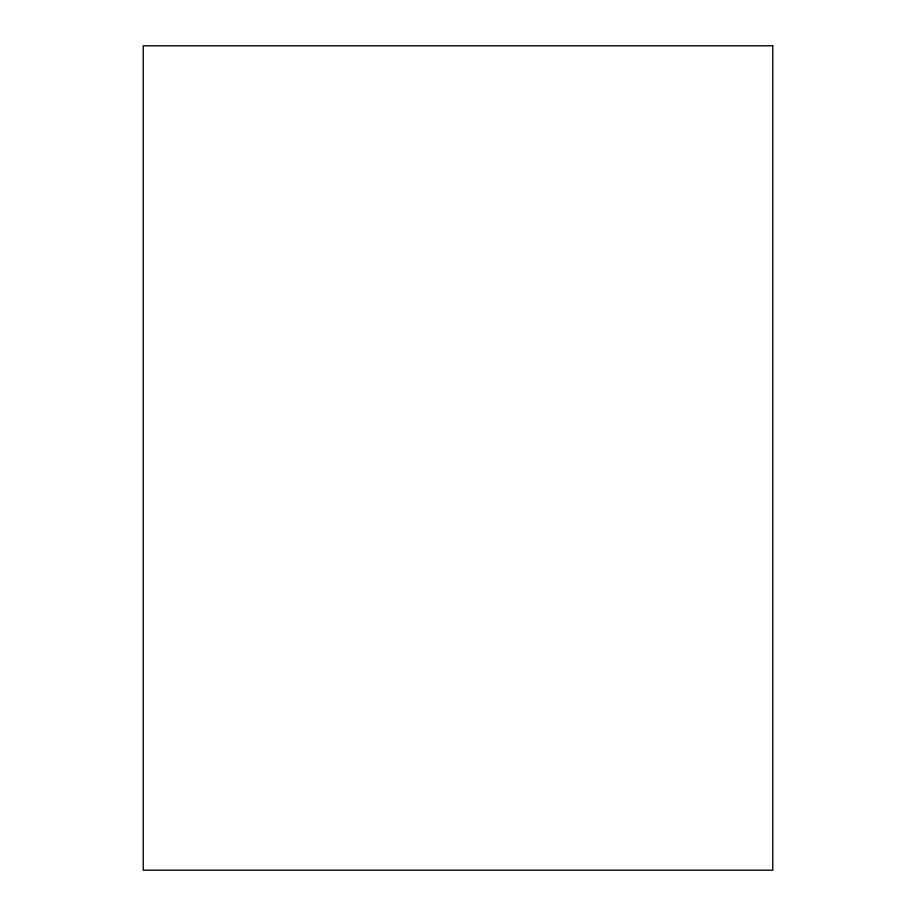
<?xml version="1.0" encoding="UTF-8"?>
<svg xmlns="http://www.w3.org/2000/svg" width="916" height="916" viewBox="0 0 916 916"><rect width="100%" height="100%" fill="white"/><g stroke="black" fill="none" stroke-linecap="round" stroke-linejoin="round"><path stroke-width="1.37" d="M772.772 45.8L143.228 45.8L143.228 870.2L772.772 870.2L772.772 45.8"/></g></svg>
